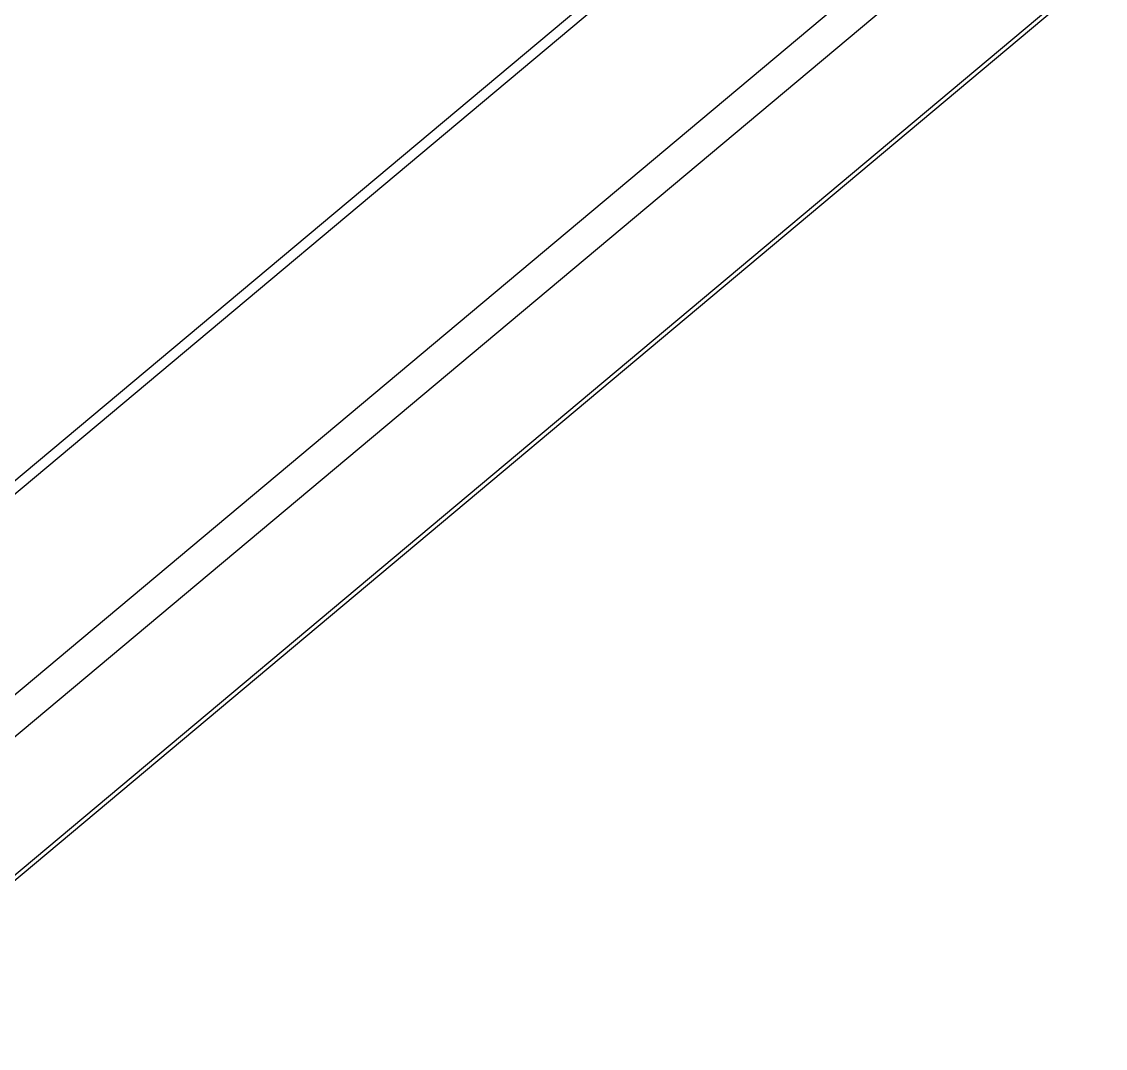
# Model space of a CAD drawing. Header units: millimetres. Extents: x -1590 to 1562, y -1082 to 1503.
# Drawn here: x 493.3 to 958.2, y -1026 to -585.8 of the extents above; entities that cross this region are included whole.
import ezdxf

# ---------------------------------------------------------------- set-up
doc = ezdxf.new("R2010")
doc.units = ezdxf.units.MM

msp = doc.modelspace()

# ---------------------------------------------------------------- linework, layer by layer
at = {"color": 7, "linetype": 'Continuous', "lineweight": 25}
for p, q in [((405.32, -1022.86), (1499.14, -106.89)), ((404.27, -1026.04), (1498.09, -110.07)), ((844.68, -486.03), (390.68, -866.21)), ((945.03, -511.72), (401.57, -966.82))]:
    msp.add_line(p, q, dxfattribs=at)
at = {"color": 8, "linetype": 'Continuous', "lineweight": 25}
for p, q in [((847.62, -489.22), (391.04, -871.56)), ((396.49, -952.93), (907.39, -525.1))]:
    msp.add_line(p, q, dxfattribs=at)

doc.saveas('drawing.dxf')
